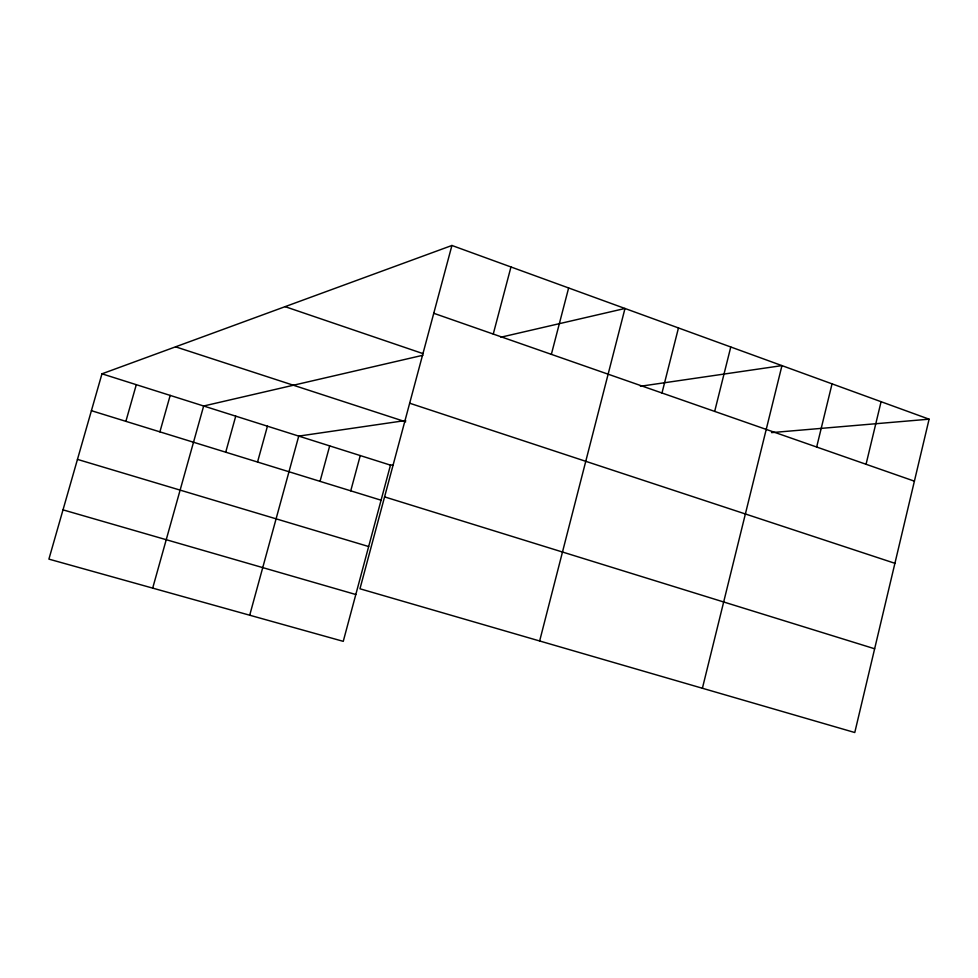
<?xml version="1.0" encoding="UTF-8"?>
<svg xmlns="http://www.w3.org/2000/svg" width="978" height="978" viewBox="0 0 978 978"><rect width="100%" height="100%" fill="white"/><g stroke="black" fill="none" stroke-linecap="round" stroke-linejoin="round"><path stroke-width="1.47" d="M929.1 419.183L854.772 732.522L359.965 588.78L451.922 245.478L929.1 419.183L771.532 432.618M866.056 464.281L881.08 401.701M816.667 447.032L832.046 383.853M702.4 688.255L781.96 365.613L640.407 386.261M714.673 411.408L730.774 346.982M661.984 392.997L678.463 327.948M539.648 640.981L624.991 308.473L500.919 337.202M551.36 354.354L568.634 287.96M493.254 334.06L510.968 266.97M393.315 464.892L390.479 465.137L343.254 641.348L48.9 559.123L101.969 373.816L451.922 245.478M350.747 490.834L360.259 455.565M320.05 481.347L329.684 445.895M249.708 615.211L298.742 436.102L405.687 420.503M257.544 462.032L267.434 426.188M225.722 452.203L235.735 416.151M152.69 588.108L203.656 406.004L422.899 355.259M159.903 431.86L170.184 395.405M125.881 421.335L136.297 384.684M63.008 509.856L355.796 594.514M77.458 459.391L368.657 546.531M384.586 496.885L874.638 648.769M91.406 410.687L381.078 500.21M101.969 373.816L390.479 465.137M175.563 346.823L405.687 421.836M409.672 403.217L894.907 563.304M285.099 306.652L422.936 353.596M433.755 313.278L914.393 481.164"/></g></svg>
